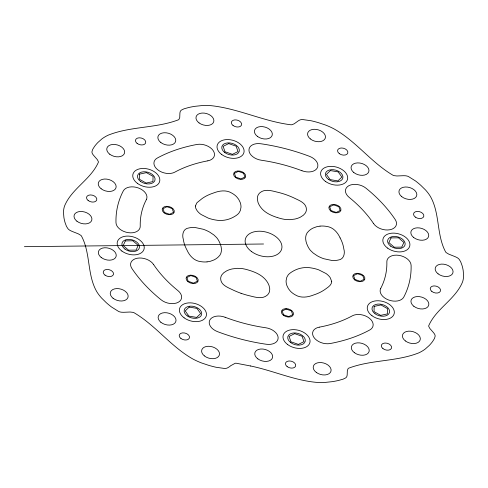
<?xml version="1.0" encoding="UTF-8"?>
<svg xmlns="http://www.w3.org/2000/svg" width="488" height="488" viewBox="0 0 488 488"><rect width="100%" height="100%" fill="white"/><g stroke="black" fill="none" stroke-linecap="round" stroke-linejoin="round"><path stroke-width="0.73" d="M230.94 365.579L235.137 363.304A4.429 2.873 15.6 0 1 236.107 363.212L250.539 365.982M230.592 365.847L229.104 366.933A34.056 22.076 15.6 0 1 228.622 367.257L227.426 367.921A7.32 4.746 15.6 0 1 224.761 368.501L216.038 367.257A77.171 50.014 15.6 0 1 208.62 365.323L201.568 362.962A50.752 32.891 15.6 0 1 192.662 358.887C170.837 346.535 155.66 325.38 134.023 312.71A4.429 2.867 15.6 0 0 133.029 312.363L130.131 312.021L124.178 312.277A34.056 22.076 15.6 0 1 123.44 312.296L121.732 312.241A7.32 4.746 15.6 0 1 118.706 311.509L111.545 307.019A77.171 50.014 15.6 0 1 106.213 302.609L101.602 298.07A50.752 32.891 15.6 0 1 96.722 291.598C86.937 274.524 90.762 253.248 81.417 235.96A4.429 2.867 15.6 0 0 80.776 235.314L78.336 233.862L72.486 231.544A34.056 22.076 15.6 0 1 71.773 231.245L70.205 230.495A7.32 4.746 15.6 0 1 67.978 228.738L66.466 226.359L65.111 222.711A77.171 50.014 15.6 0 1 63.904 217.514L63.489 212.524A50.752 32.891 15.6 0 1 64.501 206.125C71.614 188.612 90.805 179.584 98.375 162.278A4.429 2.867 15.6 0 0 98.332 161.577L97.283 159.582L93.769 155.568A34.056 22.076 15.6 0 1 93.354 155.068L92.525 153.903A7.32 4.746 15.6 0 1 91.951 151.792L92.586 149.554L94.471 146.534A77.171 50.014 15.6 0 1 97.85 142.533L101.791 139.001A50.752 32.891 15.6 0 1 108.312 135.121C130.711 126.191 155.879 128.374 178.425 119.816A4.429 2.867 15.6 0 0 178.992 119.328L179.736 117.541L179.901 113.368A34.056 22.076 15.6 0 1 179.944 112.862L180.176 111.734A7.32 4.746 15.6 0 1 181.463 110.068L184.006 108.83L188.411 107.586A77.171 50.014 15.6 0 1 195.084 106.311L201.879 105.585A50.752 32.891 15.6 0 1 211.408 105.707C238.669 108.678 263.77 121.469 290.982 124.788A4.429 2.867 15.6 0 0 291.952 124.696L294.203 123.806L297.979 121.067A34.056 22.076 15.6 0 1 298.461 120.743L299.662 120.078A7.32 4.746 15.6 0 1 302.328 119.499L311.051 120.743A77.171 50.014 15.6 0 1 318.469 122.677L325.52 125.038A50.752 32.891 15.6 0 1 334.426 129.113C356.252 141.471 371.429 162.62 393.06 175.29A4.429 2.867 15.6 0 0 394.054 175.637L396.957 175.979L402.905 175.723A34.056 22.076 15.6 0 1 403.643 175.704L405.357 175.759A7.32 4.746 15.6 0 1 408.383 176.491L415.544 180.981A77.171 50.014 15.6 0 1 420.876 185.391L425.487 189.93A50.752 32.891 15.6 0 1 430.367 196.402C440.145 213.482 436.327 234.752 445.672 252.04A4.429 2.867 15.6 0 0 446.313 252.686L448.753 254.138L454.602 256.456A34.056 22.076 15.6 0 1 455.316 256.755L456.884 257.505A7.32 4.746 15.6 0 1 459.11 259.262L460.623 261.641L461.977 265.289A77.171 50.014 15.6 0 1 463.185 270.486L463.6 275.476A50.752 32.891 15.6 0 1 462.587 281.875C455.475 299.388 436.284 308.416 428.708 325.722A4.429 2.867 15.6 0 0 428.757 326.423L429.806 328.418L433.32 332.432A34.056 22.076 15.6 0 1 433.734 332.932L434.558 334.097A7.32 4.746 15.6 0 1 435.137 336.208L434.503 338.446L432.618 341.466A77.171 50.014 15.6 0 1 429.239 345.467L425.298 348.999A50.752 32.891 15.6 0 1 418.777 352.879C396.366 361.791 371.209 359.632 348.664 368.184A4.429 2.867 15.6 0 0 348.09 368.672L347.352 370.459L347.188 374.631A34.056 22.076 15.6 0 1 347.145 375.138L346.913 376.266A7.32 4.746 15.6 0 1 345.626 377.932L343.082 379.17L338.678 380.414A77.171 50.014 15.6 0 1 332.005 381.689L325.209 382.415A50.752 32.891 15.6 0 1 315.675 382.293C293.227 380.067 272.414 370.423 250.435 365.963M320.049 226.121L316.706 226.719L313.144 228.036A26.608 17.245 15.6 0 0 308.745 231.068C304.28 234.85 305.305 241.163 307.605 245.806A40.882 26.498 15.6 0 0 308.66 247.855L309.587 249.289A18.941 12.273 15.6 0 0 310.557 250.515L313.211 253.04L317.334 255.828A26.608 17.245 15.6 0 0 323.8 258.731L331.974 260.488A17.086 11.071 15.6 0 0 338.147 260.067C343.833 259.592 345.278 253.382 343.79 248.74A61.22 39.674 15.6 0 0 342.423 243.122A59.194 38.363 15.6 0 0 340.105 237.93M207.04 261.879L210.383 261.281L213.939 259.964A26.608 17.245 15.6 0 0 218.343 256.932C222.809 253.15 221.784 246.836 219.478 242.194A40.882 26.498 15.6 0 0 218.429 240.145L217.495 238.711A18.941 12.273 15.6 0 0 216.526 237.485L213.878 234.96L209.749 232.172A26.608 17.245 15.6 0 0 203.289 229.269L195.115 227.512A17.086 11.071 15.6 0 0 188.941 227.933C183.25 228.408 181.804 234.618 183.293 239.26A61.22 39.674 15.6 0 0 184.659 244.878A59.194 38.363 15.6 0 0 186.983 250.069C189.49 255.736 194.139 260.915 200.623 261.599A17.086 11.071 15.6 0 0 207.04 261.879M24.4 246.672L263.544 244M278.056 217.77L279.038 218.063A40.882 26.498 15.6 0 0 281.979 218.85L284.095 219.277A18.941 12.273 15.6 0 0 285.956 219.539L289.982 219.673L294.782 219.081A26.608 17.245 15.6 0 0 300.437 217.129L303.347 215.245L305.128 213.311A17.086 11.071 15.6 0 0 306.433 209.2C306.159 202.593 298.558 200.3 293.624 197.78A61.22 39.674 15.6 0 0 286.023 194.688A59.194 38.363 15.6 0 0 278.685 192.479C272.682 191.144 265.136 188.203 259.848 192.827A17.086 11.071 15.6 0 0 257.566 196.591L257.329 199.073L257.957 202.197A26.608 17.245 15.6 0 0 260.513 207.034C264.612 212.737 271.273 215.611 277.757 217.685M340.118 237.93C337.592 232.27 332.956 227.079 326.466 226.401A17.086 11.071 15.6 0 0 320.049 226.121M241.066 293.312A61.22 39.674 15.6 0 1 233.471 290.214C228.53 287.713 220.93 285.401 220.655 278.8A17.086 11.071 15.6 0 1 221.961 274.695L223.742 272.755L226.645 270.87A26.608 17.245 15.6 0 1 232.3 268.918L237.107 268.327L241.133 268.461A18.941 12.273 15.6 0 1 242.994 268.723L245.11 269.156A40.882 26.498 15.6 0 1 248.05 269.943C254.992 271.993 262.172 274.921 266.57 280.966A26.608 17.245 15.6 0 1 269.132 285.803L269.76 288.926L269.522 291.409A17.086 11.071 15.6 0 1 267.241 295.173C261.946 299.797 254.407 296.85 248.398 295.527A59.194 38.363 15.6 0 1 241.066 293.306M195.377 206.003L195.676 208.053L196.926 210.426A17.086 11.071 15.6 0 0 201.062 214.47L208.352 218.154A26.608 17.245 15.6 0 0 215.318 219.966C222.046 221.339 229.195 219.911 234.978 216.257A40.882 26.498 15.6 0 0 236.863 214.994L238.046 213.994A18.941 12.273 15.6 0 0 238.937 213.024L240.316 210.633L240.993 207.254A26.608 17.245 15.6 0 0 240.181 202.392L238.65 199.281L236.698 196.823A17.086 11.071 15.6 0 0 231.837 193.138C226.2 189.612 219.24 190.741 213.378 193.041A61.22 39.674 15.6 0 0 207.144 195.566A59.194 38.363 15.6 0 0 202.124 198.555L196.945 202.734L195.377 206.003M331.718 281.472C331.602 285.34 327.704 287.389 324.971 289.451A59.194 38.363 15.6 0 1 319.939 292.428A61.22 39.674 15.6 0 1 313.705 294.947C307.855 297.271 300.882 298.381 295.258 294.862A17.086 11.071 15.6 0 1 290.39 291.177L288.439 288.719L286.901 285.608A26.608 17.245 15.6 0 1 286.096 280.746L286.767 277.367L288.146 274.976A18.941 12.273 15.6 0 1 289.042 274.006L290.232 273.012A40.882 26.498 15.6 0 1 292.117 271.743C297.887 268.077 305.043 266.668 311.771 268.034A26.608 17.245 15.6 0 1 318.731 269.846L326.027 273.53A17.086 11.071 15.6 0 1 330.162 277.574L331.718 281.472M139.666 174.106L139.519 179.322L146.15 183.061L152.921 181.591L153.067 176.375L146.437 172.636L139.666 174.106M374.162 306.409L374.022 311.625L380.652 315.364L387.423 313.894L387.564 308.678L380.939 304.939L374.162 306.409M125.337 240.871L123.196 245.568L128.564 250.179L136.079 250.094L138.22 245.397L132.846 240.785L125.337 240.871M391.01 237.906L388.869 242.603L394.243 247.215L401.752 247.129L403.893 242.432L398.519 237.821L391.01 237.906M189.185 307.08L185.196 310.935L188.941 316.108L196.676 317.42L200.672 313.558L196.926 308.392L189.185 307.08M330.406 170.58L326.417 174.442L330.162 179.608L337.897 180.92L341.893 177.065L338.147 171.892L330.406 170.58M228.701 143.594L223.126 146.351L224.992 151.725L232.428 154.342L238.004 151.579L236.137 146.205L228.701 143.594M166.951 206.723L163.023 208.669L164.34 212.457L169.58 214.299L173.508 212.353L172.191 208.565L166.951 206.723M238.339 171.373L234.411 173.313L235.728 177.101L240.968 178.944L244.897 176.998L243.579 173.216L238.339 171.373M190.839 275.561L186.916 277.507L188.228 281.295L193.468 283.138L197.396 281.192L196.084 277.404L190.839 275.561M333.621 204.862L329.693 206.808L331.004 210.596L336.244 212.439L340.173 210.493L338.861 206.705L333.621 204.862M286.12 309.056L282.192 311.002L283.51 314.784L288.75 316.627L292.672 314.687L291.36 310.899L286.12 309.056M357.509 273.701L353.58 275.647L354.898 279.435L360.138 281.277L364.066 279.331L362.749 275.543L357.509 273.701M294.661 333.658L289.085 336.421L290.952 341.795L298.388 344.406L303.963 341.649L302.096 336.275L294.661 333.658M325.337 181.329A13.841 8.967 15.6 0 0 347.468 179.523A13.841 8.967 15.6 0 0 329.656 166.402A13.841 8.967 15.6 0 0 325.337 181.329M221.747 154.543A13.841 8.967 15.6 0 0 243.878 152.738A13.841 8.967 15.6 0 0 226.066 139.617A13.841 8.967 15.6 0 0 221.747 154.543M137.482 183.427A13.841 8.967 15.6 0 0 159.606 181.621A13.841 8.967 15.6 0 0 141.794 168.5A13.841 8.967 15.6 0 0 137.482 183.427M121.89 251.058A13.841 8.967 15.6 0 0 144.021 249.258A13.841 8.967 15.6 0 0 126.209 236.137A13.841 8.967 15.6 0 0 121.89 251.058M184.116 317.822A13.841 8.967 15.6 0 0 206.247 316.023A13.841 8.967 15.6 0 0 188.435 302.902A13.841 8.967 15.6 0 0 184.116 317.822M287.707 344.607A13.841 8.967 15.6 0 0 309.837 342.808A13.841 8.967 15.6 0 0 292.025 329.687A13.841 8.967 15.6 0 0 287.707 344.607M371.978 315.724A13.841 8.967 15.6 0 0 394.109 313.924A13.841 8.967 15.6 0 0 376.297 300.803A13.841 8.967 15.6 0 0 371.978 315.724M353.782 172.496A9.15 5.929 15.6 0 0 368.702 171.947A9.15 5.929 15.6 0 0 357.545 162.9A9.15 5.929 15.6 0 0 353.782 172.496M339.312 153.659A5.277 3.422 15.6 0 0 347.785 153.043A5.277 3.422 15.6 0 0 341.063 147.998A5.277 3.422 15.6 0 0 339.312 153.659M310.301 138.891A9.15 5.929 15.6 0 0 325.215 138.342A9.15 5.929 15.6 0 0 314.065 129.296A9.15 5.929 15.6 0 0 310.301 138.891M257.53 136.469A9.15 5.929 15.6 0 0 272.182 135.31A9.15 5.929 15.6 0 0 260.427 126.612A9.15 5.929 15.6 0 0 257.53 136.469M233.038 125.501A5.277 3.422 15.6 0 0 241.548 124.977A5.277 3.422 15.6 0 0 234.911 119.877A5.277 3.422 15.6 0 0 233.038 125.501M199.073 122.921A9.15 5.929 15.6 0 0 213.726 121.762A9.15 5.929 15.6 0 0 201.977 113.063A9.15 5.929 15.6 0 0 199.073 122.921M160.863 142.551A9.15 5.929 15.6 0 0 175.589 141.55A9.15 5.929 15.6 0 0 163.98 132.76A9.15 5.929 15.6 0 0 160.863 142.551M137.091 143.393A5.277 3.422 15.6 0 0 145.644 142.953A5.277 3.422 15.6 0 0 139.092 137.805A5.277 3.422 15.6 0 0 137.091 143.393M109.769 154.245A9.15 5.929 15.6 0 0 124.489 153.238A9.15 5.929 15.6 0 0 112.887 144.448A9.15 5.929 15.6 0 0 109.769 154.245M101.15 188.764A9.15 5.929 15.6 0 0 115.943 187.911A9.15 5.929 15.6 0 0 104.487 179.035A9.15 5.929 15.6 0 0 101.15 188.764M88.102 200.476A5.277 3.422 15.6 0 0 96.691 200.129A5.277 3.422 15.6 0 0 90.231 194.932A5.277 3.422 15.6 0 0 88.102 200.476M76.927 221.216A9.15 5.929 15.6 0 0 91.72 220.369A9.15 5.929 15.6 0 0 80.264 211.493A9.15 5.929 15.6 0 0 76.927 221.216M101.156 257.42A9.15 5.929 15.6 0 0 116.016 256.719A9.15 5.929 15.6 0 0 104.707 247.758A9.15 5.929 15.6 0 0 101.156 257.42M105.036 275.147A5.277 3.422 15.6 0 0 113.472 274.445A5.277 3.422 15.6 0 0 106.665 269.449A5.277 3.422 15.6 0 0 105.036 275.147M113.063 298.247A9.15 5.929 15.6 0 0 127.917 297.546A9.15 5.929 15.6 0 0 116.614 288.585A9.15 5.929 15.6 0 0 113.063 298.247M160.851 322.263A9.15 5.929 15.6 0 0 175.765 321.72A9.15 5.929 15.6 0 0 164.615 312.674A9.15 5.929 15.6 0 0 160.851 322.263M180.956 338.526A5.277 3.422 15.6 0 0 189.435 337.91A5.277 3.422 15.6 0 0 182.713 332.865A5.277 3.422 15.6 0 0 180.956 338.526M204.332 355.868A9.15 5.929 15.6 0 0 219.252 355.325A9.15 5.929 15.6 0 0 208.101 346.279A9.15 5.929 15.6 0 0 204.332 355.868M257.859 358.875A9.15 5.929 15.6 0 0 272.511 357.716A9.15 5.929 15.6 0 0 260.757 349.018A9.15 5.929 15.6 0 0 257.859 358.875M287.127 366.598A5.277 3.422 15.6 0 0 295.636 366.073A5.277 3.422 15.6 0 0 289 360.974A5.277 3.422 15.6 0 0 287.127 366.598M316.309 372.423A9.15 5.929 15.6 0 0 330.962 371.264A9.15 5.929 15.6 0 0 319.213 362.566A9.15 5.929 15.6 0 0 316.309 372.423M354.331 352.647A9.15 5.929 15.6 0 0 369.05 351.641A9.15 5.929 15.6 0 0 357.448 342.85A9.15 5.929 15.6 0 0 354.331 352.647M382.958 348.621A5.277 3.422 15.6 0 0 391.516 348.188A5.277 3.422 15.6 0 0 384.959 343.034A5.277 3.422 15.6 0 0 382.958 348.621M405.424 340.96A9.15 5.929 15.6 0 0 420.15 339.953A9.15 5.929 15.6 0 0 408.541 331.163A9.15 5.929 15.6 0 0 405.424 340.96M413.855 306.293A9.15 5.929 15.6 0 0 428.647 305.439A9.15 5.929 15.6 0 0 417.191 296.564A9.15 5.929 15.6 0 0 413.855 306.293M431.837 291.452A5.277 3.422 15.6 0 0 440.432 291.104A5.277 3.422 15.6 0 0 433.966 285.907A5.277 3.422 15.6 0 0 431.837 291.452M438.078 273.835A9.15 5.929 15.6 0 0 452.864 272.981A9.15 5.929 15.6 0 0 441.408 264.106A9.15 5.929 15.6 0 0 438.078 273.835M415.343 217.117A5.277 3.422 15.6 0 0 423.779 216.416A5.277 3.422 15.6 0 0 416.972 211.42A5.277 3.422 15.6 0 0 415.343 217.117M401.752 196.664A9.15 5.929 15.6 0 0 416.612 195.963A9.15 5.929 15.6 0 0 405.302 187.002A9.15 5.929 15.6 0 0 401.752 196.664M413.659 237.491A9.15 5.929 15.6 0 0 428.513 236.79A9.15 5.929 15.6 0 0 417.209 227.829A9.15 5.929 15.6 0 0 413.659 237.491M380.725 288.371A125.996 81.661 15.6 0 0 386.85 261.812A12.389 8.034 15.6 0 1 398.751 255.328A12.389 8.034 15.6 0 1 411.103 265.313A150.78 97.722 15.6 0 1 403.777 297.101A12.389 8.034 15.6 0 1 388.472 299.943A12.389 8.034 15.6 0 1 380.725 288.371M319.225 327.173A125.996 81.661 15.6 0 0 352.324 315.827A12.389 8.034 15.6 0 1 369.471 318.304A12.389 8.034 15.6 0 1 369.782 329.955A150.78 97.722 15.6 0 1 330.181 343.528A12.389 8.034 15.6 0 1 313.882 337.36A12.389 8.034 15.6 0 1 319.225 327.173M225.108 317.249A125.996 81.661 15.6 0 0 265.789 327.765A12.389 8.034 15.6 0 1 278.142 337.757A12.389 8.034 15.6 0 1 266.234 344.241A150.78 97.722 15.6 0 1 217.55 331.657A12.389 8.034 15.6 0 1 209.803 320.085A12.389 8.034 15.6 0 1 225.108 317.249M153.506 264.417A125.996 81.661 15.6 0 0 177.943 290.635A12.389 8.034 15.6 0 1 178.254 302.286A12.389 8.034 15.6 0 1 161.107 299.809A150.78 97.722 15.6 0 1 131.864 268.43A12.389 8.034 15.6 0 1 137.207 258.243A12.389 8.034 15.6 0 1 153.506 264.417M146.363 199.629A125.996 81.661 15.6 0 0 140.239 226.188A12.389 8.034 15.6 0 1 128.332 232.672A12.389 8.034 15.6 0 1 115.985 222.687A150.78 97.722 15.6 0 1 123.311 190.899A12.389 8.034 15.6 0 1 138.616 188.057A12.389 8.034 15.6 0 1 146.363 199.629M207.857 160.826A125.996 81.661 15.6 0 0 174.765 172.172A12.389 8.034 15.6 0 1 157.618 169.696A12.389 8.034 15.6 0 1 157.301 158.045A150.78 97.722 15.6 0 1 196.908 144.472A12.389 8.034 15.6 0 1 213.207 150.639A12.389 8.034 15.6 0 1 207.857 160.826M301.981 170.751A125.996 81.661 15.6 0 0 261.293 160.235A12.389 8.034 15.6 0 1 248.947 150.243A12.389 8.034 15.6 0 1 260.854 143.759A150.78 97.722 15.6 0 1 309.538 156.343A12.389 8.034 15.6 0 1 317.279 167.915A12.389 8.034 15.6 0 1 301.981 170.751M373.582 223.583A125.996 81.661 15.6 0 0 349.146 197.365A12.389 8.034 15.6 0 1 348.829 185.714A12.389 8.034 15.6 0 1 365.982 188.191A150.78 97.722 15.6 0 1 395.225 219.569A12.389 8.034 15.6 0 1 389.881 229.756A12.389 8.034 15.6 0 1 373.582 223.583M387.564 248.093A13.841 8.967 15.6 0 0 409.694 246.287A13.841 8.967 15.6 0 0 391.882 233.166A13.841 8.967 15.6 0 0 387.564 248.093M328.43 179.37A8.985 5.819 15.6 0 0 342.796 178.199A8.985 5.819 15.6 0 0 331.236 169.684A8.985 5.819 15.6 0 0 328.43 179.37M224.84 152.585A8.985 5.819 15.6 0 0 239.205 151.414A8.985 5.819 15.6 0 0 227.646 142.899A8.985 5.819 15.6 0 0 224.84 152.585M140.575 181.469A8.985 5.819 15.6 0 0 154.934 180.298A8.985 5.819 15.6 0 0 143.374 171.782A8.985 5.819 15.6 0 0 140.575 181.469M124.983 249.1A8.985 5.819 15.6 0 0 139.348 247.934A8.985 5.819 15.6 0 0 127.789 239.413A8.985 5.819 15.6 0 0 124.983 249.1M187.209 315.864A8.985 5.819 15.6 0 0 201.575 314.699A8.985 5.819 15.6 0 0 190.015 306.177A8.985 5.819 15.6 0 0 187.209 315.864M290.799 342.655A8.985 5.819 15.6 0 0 305.165 341.484A8.985 5.819 15.6 0 0 293.605 332.969A8.985 5.819 15.6 0 0 290.799 342.655M375.071 313.772A8.985 5.819 15.6 0 0 389.436 312.601A8.985 5.819 15.6 0 0 377.877 304.085A8.985 5.819 15.6 0 0 375.071 313.772M390.656 246.135A8.985 5.819 15.6 0 0 405.022 244.964A8.985 5.819 15.6 0 0 393.462 236.448A8.985 5.819 15.6 0 0 390.656 246.135M354.758 279.911A6.21 4.026 15.6 0 0 364.768 279.276A6.21 4.026 15.6 0 0 356.941 273.286A6.21 4.026 15.6 0 0 354.758 279.911M330.76 210.987A6.21 4.026 15.6 0 0 340.844 210.523A6.21 4.026 15.6 0 0 333.188 204.435A6.21 4.026 15.6 0 0 330.76 210.987M235.698 177.662A6.21 4.026 15.6 0 0 245.629 176.851A6.21 4.026 15.6 0 0 237.638 170.965A6.21 4.026 15.6 0 0 235.698 177.662M164.2 212.927A6.21 4.026 15.6 0 0 174.21 212.292A6.21 4.026 15.6 0 0 166.384 206.308A6.21 4.026 15.6 0 0 164.2 212.927M187.984 281.686A6.21 4.026 15.6 0 0 198.067 281.228A6.21 4.026 15.6 0 0 190.411 275.14A6.21 4.026 15.6 0 0 187.984 281.686M283.479 315.346A6.21 4.026 15.6 0 0 293.41 314.534A6.21 4.026 15.6 0 0 285.413 308.648A6.21 4.026 15.6 0 0 283.479 315.346M251.558 251.582A18.819 12.194 15.6 0 0 281.649 249.13A18.819 12.194 15.6 0 0 257.426 231.288A18.819 12.194 15.6 0 0 251.558 251.582"/></g></svg>
